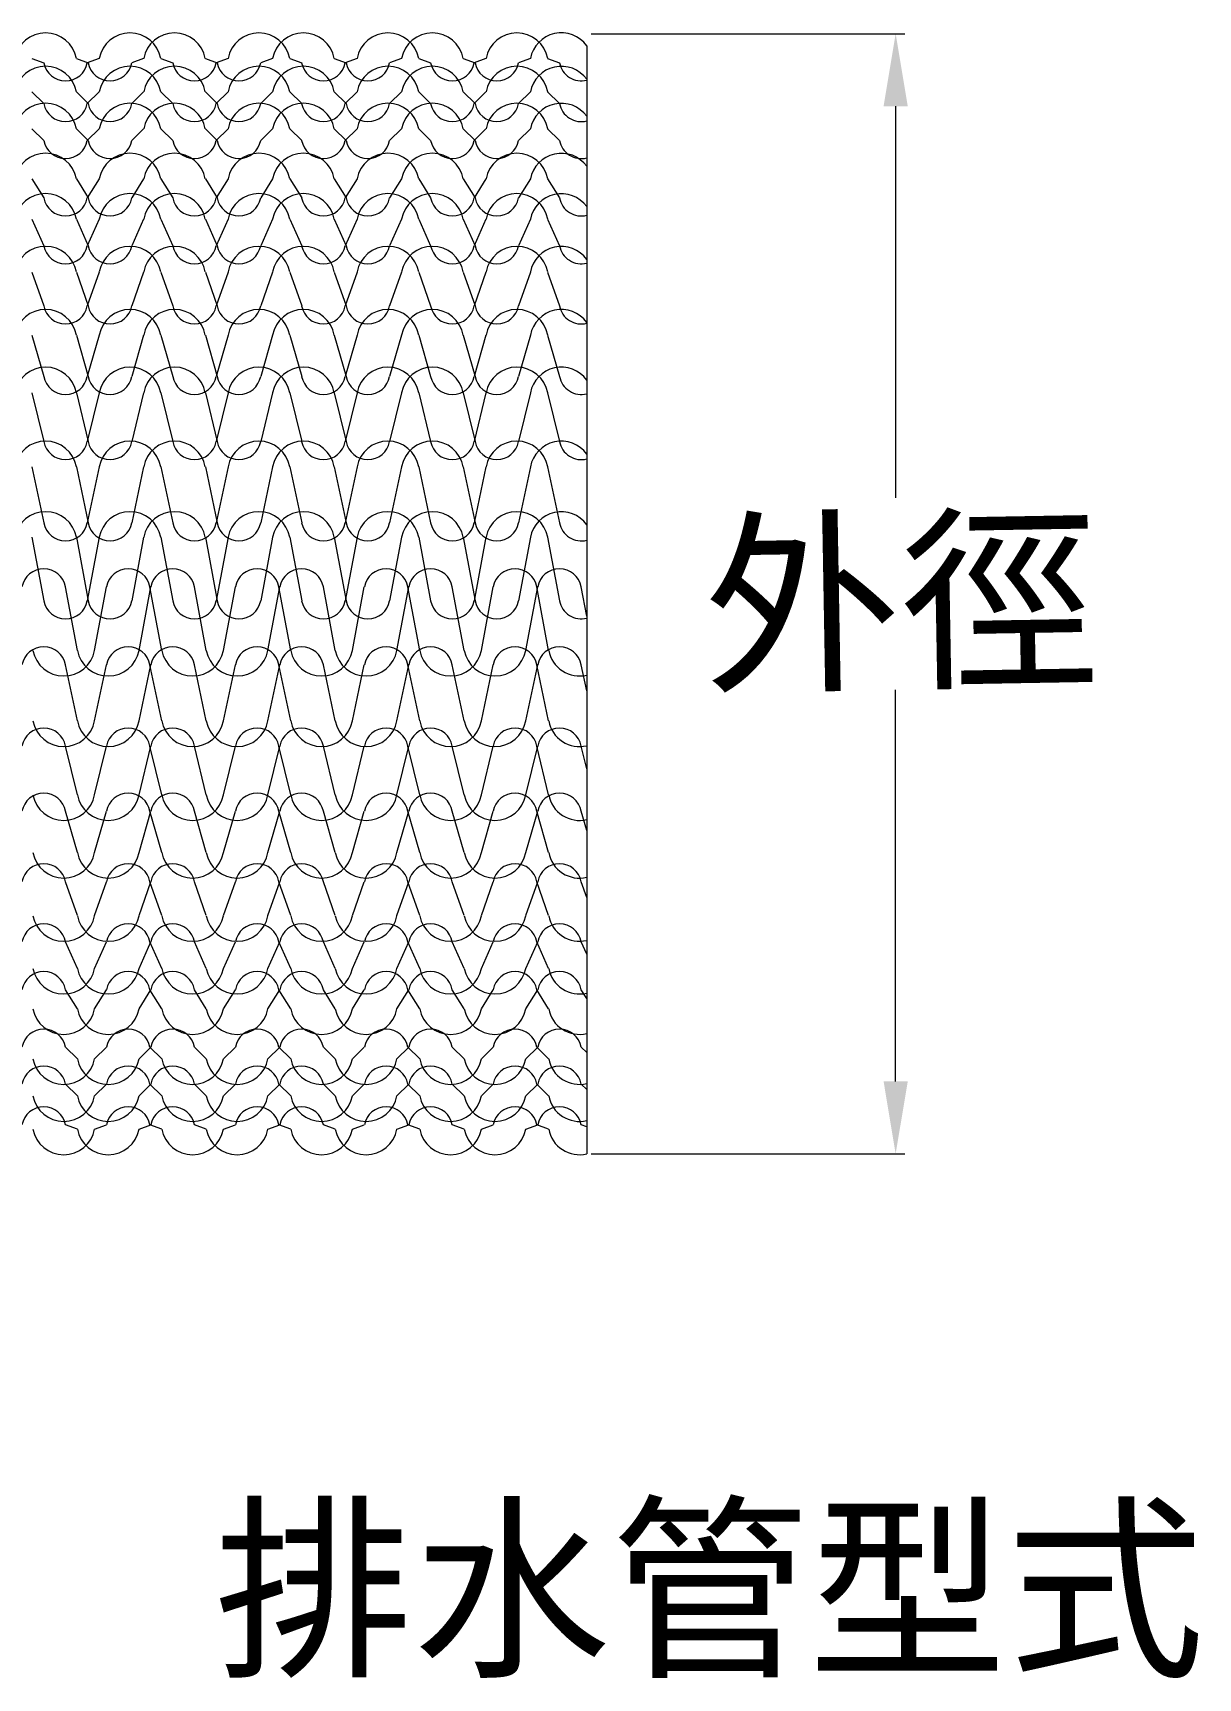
# Model space of a CAD drawing. Header units: millimetres. Extents: x 4267 to 8467, y 166 to 3136.
# Drawn here: x 7905.8 to 8066.3, y 918.7 to 1145.4 of the extents above; entities that cross this region are included whole.
import ezdxf

# ---------------------------------------------------------------- set-up
doc = ezdxf.new("R2010")
doc.units = ezdxf.units.MM
doc.styles.add('微軟正黑體-20', font='Microsoft JhengHei.ttf', dxfattribs={"height": 20})

msp = doc.modelspace()

# ---------------------------------------------------------------- linework, layer by layer
at = {"lineweight": 5}
for p, q in [((7982.68, 1145.25), (8025.86, 1145.25)), ((7982.06, 1143.56), (7982.06, 990.9)), ((7905.63, 1141.83), (7907.26, 1141.24)), ((7911.76, 1141.83), (7913.39, 1141.24)), ((7914.9, 1141.83), (7913.26, 1141.24)), ((7921.02, 1141.83), (7919.39, 1141.24)), ((7923.39, 1141.83), (7925.03, 1141.24)), ((7929.52, 1141.83), (7931.15, 1141.24)), ((7932.66, 1141.83), (7931.02, 1141.24)), ((7938.79, 1141.83), (7937.15, 1141.24)), ((7941.15, 1141.83), (7942.79, 1141.24)), ((7947.28, 1141.83), (7948.91, 1141.24)), ((7950.42, 1141.83), (7948.78, 1141.24)), ((7956.55, 1141.83), (7954.91, 1141.24)), ((7958.91, 1141.83), (7960.55, 1141.24)), ((7965.04, 1141.83), (7966.68, 1141.24)), ((7968.18, 1141.83), (7966.54, 1141.24)), ((7974.31, 1141.83), (7972.67, 1141.24)), ((7976.67, 1141.83), (7978.31, 1141.24)), ((7905.63, 1137.23), (7907.26, 1135.62)), ((7911.76, 1137.23), (7913.39, 1135.62)), ((7914.9, 1137.23), (7913.26, 1135.62)), ((7921.02, 1137.23), (7919.39, 1135.62)), ((7923.39, 1137.23), (7925.03, 1135.62)), ((7929.52, 1137.23), (7931.15, 1135.62)), ((7932.66, 1137.23), (7931.02, 1135.62)), ((7938.79, 1137.23), (7937.15, 1135.62)), ((7941.15, 1137.23), (7942.79, 1135.62)), ((7947.28, 1137.23), (7948.91, 1135.62)), ((7950.42, 1137.23), (7948.78, 1135.62)), ((7956.55, 1137.23), (7954.91, 1135.62)), ((7958.91, 1137.23), (7960.55, 1135.62)), ((7965.04, 1137.23), (7966.68, 1135.62)), ((7968.18, 1137.23), (7966.54, 1135.62)), ((7974.31, 1137.23), (7972.67, 1135.62)), ((7976.67, 1137.23), (7978.31, 1135.62)), ((8024.61, 1135.25), (8024.61, 1081.31)), ((7905.63, 1132.14), (7907.26, 1130.53)), ((7911.76, 1132.14), (7913.39, 1130.53)), ((7914.9, 1132.14), (7913.26, 1130.53)), ((7921.02, 1132.14), (7919.39, 1130.53)), ((7923.39, 1132.14), (7925.03, 1130.53)), ((7929.52, 1132.14), (7931.15, 1130.53)), ((7932.66, 1132.14), (7931.02, 1130.53)), ((7938.79, 1132.14), (7937.15, 1130.53)), ((7941.15, 1132.14), (7942.79, 1130.53)), ((7947.28, 1132.14), (7948.91, 1130.53)), ((7950.42, 1132.14), (7948.78, 1130.53)), ((7956.55, 1132.14), (7954.91, 1130.53)), ((7958.91, 1132.14), (7960.55, 1130.53)), ((7965.04, 1132.14), (7966.68, 1130.53)), ((7968.18, 1132.14), (7966.54, 1130.53)), ((7974.31, 1132.14), (7972.67, 1130.53)), ((7976.67, 1132.14), (7978.31, 1130.53)), ((7905.63, 1125.25), (7907.26, 1122.62)), ((7911.76, 1125.25), (7913.39, 1122.62)), ((7914.9, 1125.25), (7913.26, 1122.62)), ((7921.02, 1125.25), (7919.39, 1122.62)), ((7923.39, 1125.25), (7925.03, 1122.62)), ((7929.52, 1125.25), (7931.15, 1122.62)), ((7932.66, 1125.25), (7931.02, 1122.62)), ((7938.79, 1125.25), (7937.15, 1122.62)), ((7941.15, 1125.25), (7942.79, 1122.62)), ((7947.28, 1125.25), (7948.91, 1122.62)), ((7950.42, 1125.25), (7948.78, 1122.62)), ((7956.55, 1125.25), (7954.91, 1122.62)), ((7958.91, 1125.25), (7960.55, 1122.62)), ((7965.04, 1125.25), (7966.68, 1122.62)), ((7968.18, 1125.25), (7966.54, 1122.62)), ((7974.31, 1125.25), (7972.67, 1122.62)), ((7976.67, 1125.25), (7978.31, 1122.62)), ((7905.63, 1119.68), (7907.26, 1116.03)), ((7911.76, 1119.68), (7913.39, 1116.03)), ((7914.9, 1119.68), (7913.26, 1116.03)), ((7921.02, 1119.68), (7919.39, 1116.03)), ((7923.39, 1119.68), (7925.03, 1116.03)), ((7929.52, 1119.68), (7931.15, 1116.03)), ((7932.66, 1119.68), (7931.02, 1116.03)), ((7938.79, 1119.68), (7937.15, 1116.03)), ((7941.15, 1119.68), (7942.79, 1116.03)), ((7947.28, 1119.68), (7948.91, 1116.03)), ((7950.42, 1119.68), (7948.78, 1116.03)), ((7956.55, 1119.68), (7954.91, 1116.03)), ((7958.91, 1119.68), (7960.55, 1116.03)), ((7965.04, 1119.68), (7966.68, 1116.03)), ((7968.18, 1119.68), (7966.54, 1116.03)), ((7974.31, 1119.68), (7972.67, 1116.03)), ((7976.67, 1119.68), (7978.31, 1116.03)), ((7905.63, 1112.41), (7907.26, 1107.74)), ((7911.76, 1112.41), (7913.39, 1107.74)), ((7914.9, 1112.41), (7913.26, 1107.74)), ((7921.02, 1112.41), (7919.39, 1107.74)), ((7923.39, 1112.41), (7925.03, 1107.74)), ((7929.52, 1112.41), (7931.15, 1107.74)), ((7932.66, 1112.41), (7931.02, 1107.74)), ((7938.79, 1112.41), (7937.15, 1107.74)), ((7941.15, 1112.41), (7942.79, 1107.74)), ((7947.28, 1112.41), (7948.91, 1107.74)), ((7950.42, 1112.41), (7948.78, 1107.74)), ((7956.55, 1112.41), (7954.91, 1107.74)), ((7958.91, 1112.41), (7960.55, 1107.74)), ((7965.04, 1112.41), (7966.68, 1107.74)), ((7968.18, 1112.41), (7966.54, 1107.74)), ((7974.31, 1112.41), (7972.67, 1107.74)), ((7976.67, 1112.41), (7978.31, 1107.74)), ((7905.63, 1103.72), (7907.26, 1098.03)), ((7911.76, 1103.72), (7913.39, 1098.03)), ((7914.9, 1103.72), (7913.26, 1098.03)), ((7921.02, 1103.72), (7919.39, 1098.03)), ((7923.39, 1103.72), (7925.03, 1098.03)), ((7929.52, 1103.72), (7931.15, 1098.03)), ((7932.66, 1103.72), (7931.02, 1098.03)), ((7938.79, 1103.72), (7937.15, 1098.03)), ((7941.15, 1103.72), (7942.79, 1098.03)), ((7947.28, 1103.72), (7948.91, 1098.03)), ((7950.42, 1103.72), (7948.78, 1098.03)), ((7956.55, 1103.72), (7954.91, 1098.03)), ((7958.91, 1103.72), (7960.55, 1098.03)), ((7965.04, 1103.72), (7966.68, 1098.03)), ((7968.18, 1103.72), (7966.54, 1098.03)), ((7974.31, 1103.72), (7972.67, 1098.03)), ((7976.67, 1103.72), (7978.31, 1098.03)), ((7905.63, 1095.77), (7907.26, 1089.05)), ((7911.76, 1095.77), (7913.39, 1089.05)), ((7914.9, 1095.77), (7913.26, 1089.05)), ((7921.02, 1095.77), (7919.39, 1089.05)), ((7923.39, 1095.77), (7925.03, 1089.05)), ((7929.52, 1095.77), (7931.15, 1089.05)), ((7932.66, 1095.77), (7931.02, 1089.05)), ((7938.79, 1095.77), (7937.15, 1089.05)), ((7941.15, 1095.77), (7942.79, 1089.05)), ((7947.28, 1095.77), (7948.91, 1089.05)), ((7950.42, 1095.77), (7948.78, 1089.05)), ((7956.55, 1095.77), (7954.91, 1089.05)), ((7958.91, 1095.77), (7960.55, 1089.05)), ((7965.04, 1095.77), (7966.68, 1089.05)), ((7968.18, 1095.77), (7966.54, 1089.05)), ((7974.31, 1095.77), (7972.67, 1089.05)), ((7976.67, 1095.77), (7978.31, 1089.05)), ((7905.63, 1085.59), (7907.26, 1077.85)), ((7911.76, 1085.59), (7913.39, 1077.85)), ((7914.9, 1085.59), (7913.26, 1077.85)), ((7921.02, 1085.59), (7919.39, 1077.85)), ((7923.39, 1085.59), (7925.03, 1077.85)), ((7929.52, 1085.59), (7931.15, 1077.85)), ((7932.66, 1085.59), (7931.02, 1077.85)), ((7938.79, 1085.59), (7937.15, 1077.85)), ((7941.15, 1085.59), (7942.79, 1077.85)), ((7947.28, 1085.59), (7948.91, 1077.85)), ((7950.42, 1085.59), (7948.78, 1077.85)), ((7956.55, 1085.59), (7954.91, 1077.85)), ((7958.91, 1085.59), (7960.55, 1077.85)), ((7965.04, 1085.59), (7966.68, 1077.85)), ((7968.18, 1085.59), (7966.54, 1077.85)), ((7974.31, 1085.59), (7972.67, 1077.85)), ((7976.67, 1085.59), (7978.31, 1077.85)), ((7905.63, 1075.86), (7907.26, 1067.11)), ((7911.76, 1075.86), (7913.39, 1067.11)), ((7914.9, 1075.86), (7913.26, 1067.11)), ((7921.02, 1075.86), (7919.39, 1067.11)), ((7923.39, 1075.86), (7925.03, 1067.11)), ((7929.52, 1075.86), (7931.15, 1067.11)), ((7932.66, 1075.86), (7931.02, 1067.11)), ((7938.79, 1075.86), (7937.15, 1067.11)), ((7941.15, 1075.86), (7942.79, 1067.11)), ((7947.28, 1075.86), (7948.91, 1067.11)), ((7950.42, 1075.86), (7948.78, 1067.11)), ((7956.55, 1075.86), (7954.91, 1067.11)), ((7958.91, 1075.86), (7960.55, 1067.11)), ((7965.04, 1075.86), (7966.68, 1067.11)), ((7968.18, 1075.86), (7966.54, 1067.11)), ((7974.31, 1075.86), (7972.67, 1067.11)), ((7976.67, 1075.86), (7978.31, 1067.11)), ((7911.89, 1060.28), (7910.26, 1069.03)), ((7914.26, 1060.28), (7915.9, 1069.03)), ((7920.39, 1060.28), (7922.02, 1069.03)), ((7923.53, 1060.28), (7921.89, 1069.03)), ((7929.65, 1060.28), (7928.02, 1069.03)), ((7932.02, 1060.28), (7933.66, 1069.03)), ((7938.15, 1060.28), (7939.78, 1069.03)), ((7941.29, 1060.28), (7939.65, 1069.03)), ((7947.42, 1060.28), (7945.78, 1069.03)), ((7949.78, 1060.28), (7951.42, 1069.03)), ((7955.91, 1060.28), (7957.55, 1069.03)), ((7959.05, 1060.28), (7957.41, 1069.03)), ((7965.18, 1060.28), (7963.54, 1069.03)), ((7967.54, 1060.28), (7969.18, 1069.03)), ((7973.67, 1060.28), (7975.31, 1069.03)), ((7976.81, 1060.28), (7975.17, 1069.03)), ((7982.06, 1064.99), (7981.3, 1069.03)), ((7911.89, 1050.55), (7910.26, 1058.29)), ((7914.26, 1050.55), (7915.9, 1058.29)), ((7920.39, 1050.55), (7922.02, 1058.29)), ((7923.53, 1050.55), (7921.89, 1058.29)), ((7929.65, 1050.55), (7928.02, 1058.29)), ((7932.02, 1050.55), (7933.66, 1058.29)), ((7938.15, 1050.55), (7939.78, 1058.29)), ((7941.29, 1050.55), (7939.65, 1058.29)), ((7947.42, 1050.55), (7945.78, 1058.29)), ((7949.78, 1050.55), (7951.42, 1058.29)), ((7955.91, 1050.55), (7957.55, 1058.29)), ((7959.05, 1050.55), (7957.41, 1058.29)), ((7965.18, 1050.55), (7963.54, 1058.29)), ((7967.54, 1050.55), (7969.18, 1058.29)), ((7973.67, 1050.55), (7975.31, 1058.29)), ((7976.81, 1050.55), (7975.17, 1058.29)), ((7982.06, 1054.71), (7981.3, 1058.29)), ((8024.61, 1000.9), (8024.61, 1054.84)), ((7911.89, 1040.37), (7910.26, 1047.09)), ((7914.26, 1040.37), (7915.9, 1047.09)), ((7920.39, 1040.37), (7922.02, 1047.09)), ((7923.53, 1040.37), (7921.89, 1047.09)), ((7929.65, 1040.37), (7928.02, 1047.09)), ((7932.02, 1040.37), (7933.66, 1047.09)), ((7938.15, 1040.37), (7939.78, 1047.09)), ((7941.29, 1040.37), (7939.65, 1047.09)), ((7947.42, 1040.37), (7945.78, 1047.09)), ((7949.78, 1040.37), (7951.42, 1047.09)), ((7955.91, 1040.37), (7957.55, 1047.09)), ((7959.05, 1040.37), (7957.41, 1047.09)), ((7965.18, 1040.37), (7963.54, 1047.09)), ((7967.54, 1040.37), (7969.18, 1047.09)), ((7973.67, 1040.37), (7975.31, 1047.09)), ((7976.81, 1040.37), (7975.17, 1047.09)), ((7982.06, 1043.98), (7981.3, 1047.09)), ((7911.89, 1032.42), (7910.26, 1038.11)), ((7914.26, 1032.42), (7915.9, 1038.11)), ((7920.39, 1032.42), (7922.02, 1038.11)), ((7923.53, 1032.42), (7921.89, 1038.11)), ((7929.65, 1032.42), (7928.02, 1038.11)), ((7932.02, 1032.42), (7933.66, 1038.11)), ((7938.15, 1032.42), (7939.78, 1038.11)), ((7941.29, 1032.42), (7939.65, 1038.11)), ((7947.42, 1032.42), (7945.78, 1038.11)), ((7949.78, 1032.42), (7951.42, 1038.11)), ((7955.91, 1032.42), (7957.55, 1038.11)), ((7959.05, 1032.42), (7957.41, 1038.11)), ((7965.18, 1032.42), (7963.54, 1038.11)), ((7967.54, 1032.42), (7969.18, 1038.11)), ((7973.67, 1032.42), (7975.31, 1038.11)), ((7976.81, 1032.42), (7975.17, 1038.11)), ((7982.06, 1035.48), (7981.3, 1038.11)), ((7911.89, 1023.73), (7910.26, 1028.4)), ((7914.26, 1023.73), (7915.9, 1028.4)), ((7920.39, 1023.73), (7922.02, 1028.4)), ((7923.53, 1023.73), (7921.89, 1028.4)), ((7929.65, 1023.73), (7928.02, 1028.4)), ((7932.02, 1023.73), (7933.66, 1028.4)), ((7938.15, 1023.73), (7939.78, 1028.4)), ((7941.29, 1023.73), (7939.65, 1028.4)), ((7947.42, 1023.73), (7945.78, 1028.4)), ((7949.78, 1023.73), (7951.42, 1028.4)), ((7955.91, 1023.73), (7957.55, 1028.4)), ((7959.05, 1023.73), (7957.41, 1028.4)), ((7965.18, 1023.73), (7963.54, 1028.4)), ((7967.54, 1023.73), (7969.18, 1028.4)), ((7973.67, 1023.73), (7975.31, 1028.4)), ((7976.81, 1023.73), (7975.17, 1028.4)), ((7982.06, 1026.24), (7981.3, 1028.4)), ((7911.89, 1016.46), (7910.26, 1020.11)), ((7914.26, 1016.46), (7915.9, 1020.11)), ((7920.39, 1016.46), (7922.02, 1020.11)), ((7923.53, 1016.46), (7921.89, 1020.11)), ((7929.65, 1016.46), (7928.02, 1020.11)), ((7932.02, 1016.46), (7933.66, 1020.11)), ((7938.15, 1016.46), (7939.78, 1020.11)), ((7941.29, 1016.46), (7939.65, 1020.11)), ((7947.42, 1016.46), (7945.78, 1020.11)), ((7949.78, 1016.46), (7951.42, 1020.11)), ((7955.91, 1016.46), (7957.55, 1020.11)), ((7959.05, 1016.46), (7957.41, 1020.11)), ((7965.18, 1016.46), (7963.54, 1020.11)), ((7967.54, 1016.46), (7969.18, 1020.11)), ((7973.67, 1016.46), (7975.31, 1020.11)), ((7976.81, 1016.46), (7975.17, 1020.11)), ((7982.06, 1018.43), (7981.3, 1020.11)), ((7911.89, 1010.9), (7910.26, 1013.53)), ((7914.26, 1010.9), (7915.9, 1013.53)), ((7920.39, 1010.9), (7922.02, 1013.53)), ((7923.53, 1010.9), (7921.89, 1013.53)), ((7929.65, 1010.9), (7928.02, 1013.53)), ((7932.02, 1010.9), (7933.66, 1013.53)), ((7938.15, 1010.9), (7939.78, 1013.53)), ((7941.29, 1010.9), (7939.65, 1013.53)), ((7947.42, 1010.9), (7945.78, 1013.53)), ((7949.78, 1010.9), (7951.42, 1013.53)), ((7955.91, 1010.9), (7957.55, 1013.53)), ((7959.05, 1010.9), (7957.41, 1013.53)), ((7965.18, 1010.9), (7963.54, 1013.53)), ((7967.54, 1010.9), (7969.18, 1013.53)), ((7973.67, 1010.9), (7975.31, 1013.53)), ((7976.81, 1010.9), (7975.17, 1013.53)), ((7982.06, 1012.31), (7981.3, 1013.53)), ((7911.89, 1004.01), (7910.26, 1005.61)), ((7914.26, 1004.01), (7915.9, 1005.61)), ((7920.39, 1004.01), (7922.02, 1005.61)), ((7923.53, 1004.01), (7921.89, 1005.61)), ((7929.65, 1004.01), (7928.02, 1005.61)), ((7932.02, 1004.01), (7933.66, 1005.61)), ((7938.15, 1004.01), (7939.78, 1005.61)), ((7941.29, 1004.01), (7939.65, 1005.61)), ((7947.42, 1004.01), (7945.78, 1005.61)), ((7949.78, 1004.01), (7951.42, 1005.61)), ((7955.91, 1004.01), (7957.55, 1005.61)), ((7959.05, 1004.01), (7957.41, 1005.61)), ((7965.18, 1004.01), (7963.54, 1005.61)), ((7967.54, 1004.01), (7969.18, 1005.61)), ((7973.67, 1004.01), (7975.31, 1005.61)), ((7976.81, 1004.01), (7975.17, 1005.61)), ((7982.06, 1004.87), (7981.3, 1005.61)), ((7911.89, 998.91), (7910.26, 1000.52)), ((7914.26, 998.91), (7915.9, 1000.52)), ((7920.39, 998.91), (7922.02, 1000.52)), ((7923.53, 998.91), (7921.89, 1000.52)), ((7929.65, 998.91), (7928.02, 1000.52)), ((7932.02, 998.91), (7933.66, 1000.52)), ((7938.15, 998.91), (7939.78, 1000.52)), ((7941.29, 998.91), (7939.65, 1000.52)), ((7947.42, 998.91), (7945.78, 1000.52)), ((7949.78, 998.91), (7951.42, 1000.52)), ((7955.91, 998.91), (7957.55, 1000.52)), ((7959.05, 998.91), (7957.41, 1000.52)), ((7965.18, 998.91), (7963.54, 1000.52)), ((7967.54, 998.91), (7969.18, 1000.52)), ((7973.67, 998.91), (7975.31, 1000.52)), ((7976.81, 998.91), (7975.17, 1000.52)), ((7982.06, 999.77), (7981.3, 1000.52)), ((7911.89, 994.31), (7910.26, 994.9)), ((7914.26, 994.31), (7915.9, 994.9)), ((7920.39, 994.31), (7922.02, 994.9)), ((7923.53, 994.31), (7921.89, 994.9)), ((7929.65, 994.31), (7928.02, 994.9)), ((7932.02, 994.31), (7933.66, 994.9)), ((7938.15, 994.31), (7939.78, 994.9)), ((7941.29, 994.31), (7939.65, 994.9)), ((7947.42, 994.31), (7945.78, 994.9)), ((7949.78, 994.31), (7951.42, 994.9)), ((7955.91, 994.31), (7957.55, 994.9)), ((7959.05, 994.31), (7957.41, 994.9)), ((7965.18, 994.31), (7963.54, 994.9)), ((7967.54, 994.31), (7969.18, 994.9)), ((7973.67, 994.31), (7975.31, 994.9)), ((7976.81, 994.31), (7975.17, 994.9)), ((7982.06, 994.63), (7981.3, 994.9)), ((7982.68, 990.9), (8025.86, 990.9))]:
    msp.add_line(p, q, dxfattribs=at)
for centre, radius, start, end in [((7907.51, 1141.04), 4.32, 10.5854, 169.4146), ((7919.14, 1141.04), 4.32, 10.5854, 169.4146), ((7925.27, 1141.04), 4.32, 10.5854, 169.4146), ((7936.9, 1141.04), 4.32, 10.5854, 169.4146), ((7943.03, 1141.04), 4.32, 10.5854, 169.4146), ((7954.67, 1141.04), 4.32, 10.5854, 169.4146), ((7960.79, 1141.04), 4.32, 10.5854, 169.4146), ((7972.43, 1141.04), 4.32, 10.5854, 169.4146), ((7978.55, 1141.04), 4.32, 35.8093, 169.4146), ((7907.51, 1136.44), 4.32, 10.5854, 169.4146), ((7910.26, 1141.8), 3.05, 190.5854, 349.4146), ((7916.39, 1141.8), 3.05, 190.5854, 349.4146), ((7919.14, 1136.44), 4.32, 10.5854, 169.4146), ((7925.27, 1136.44), 4.32, 10.5854, 169.4146), ((7928.02, 1141.8), 3.05, 190.5854, 349.4146), ((7934.15, 1141.8), 3.05, 190.5854, 349.4146), ((7936.9, 1136.44), 4.32, 10.5854, 169.4146), ((7943.03, 1136.44), 4.32, 10.5854, 169.4146), ((7945.78, 1141.8), 3.05, 190.5854, 349.4146), ((7951.91, 1141.8), 3.05, 190.5854, 349.4146), ((7954.67, 1136.44), 4.32, 10.5854, 169.4146), ((7960.79, 1136.44), 4.32, 10.5854, 169.4146), ((7963.55, 1141.8), 3.05, 190.5854, 349.4146), ((7969.67, 1141.8), 3.05, 190.5854, 349.4146), ((7972.43, 1136.44), 4.32, 10.5854, 169.4146), ((7978.55, 1136.44), 4.32, 35.8093, 169.4146), ((7981.31, 1141.8), 3.05, 190.5854, 284.2472), ((7907.51, 1131.34), 4.32, 10.5854, 169.4146), ((7919.14, 1131.34), 4.32, 10.5854, 169.4146), ((7925.27, 1131.34), 4.32, 10.5854, 169.4146), ((7936.9, 1131.34), 4.32, 10.5854, 169.4146), ((7943.03, 1131.34), 4.32, 10.5854, 169.4146), ((7954.67, 1131.34), 4.32, 10.5854, 169.4146), ((7960.79, 1131.34), 4.32, 10.5854, 169.4146), ((7972.43, 1131.34), 4.32, 10.5854, 169.4146), ((7978.55, 1131.34), 4.32, 35.8093, 169.4146), ((7910.26, 1136.18), 3.05, 190.5854, 349.4146), ((7916.39, 1136.18), 3.05, 190.5854, 349.4146), ((7928.02, 1136.18), 3.05, 190.5854, 349.4146), ((7934.15, 1136.18), 3.05, 190.5854, 349.4146), ((7945.78, 1136.18), 3.05, 190.5854, 349.4146), ((7951.91, 1136.18), 3.05, 190.5854, 349.4146), ((7963.55, 1136.18), 3.05, 190.5854, 349.4146), ((7969.67, 1136.18), 3.05, 190.5854, 349.4146), ((7981.31, 1136.18), 3.05, 190.5854, 284.2472), ((7910.26, 1131.09), 3.05, 190.5854, 349.4146), ((7916.39, 1131.09), 3.05, 190.5854, 349.4146), ((7928.02, 1131.09), 3.05, 190.5854, 349.4146), ((7934.15, 1131.09), 3.05, 190.5854, 349.4146), ((7945.78, 1131.09), 3.05, 190.5854, 349.4146), ((7951.91, 1131.09), 3.05, 190.5854, 349.4146), ((7963.55, 1131.09), 3.05, 190.5854, 349.4146), ((7969.67, 1131.09), 3.05, 190.5854, 349.4146), ((7981.31, 1131.09), 3.05, 190.5854, 284.2472), ((7907.51, 1124.45), 4.32, 10.5854, 169.4146), ((7919.14, 1124.45), 4.32, 10.5854, 169.4146), ((7925.27, 1124.45), 4.32, 10.5854, 169.4146), ((7936.9, 1124.45), 4.32, 10.5854, 169.4146), ((7943.03, 1124.45), 4.32, 10.5854, 169.4146), ((7954.67, 1124.45), 4.32, 10.5854, 169.4146), ((7960.79, 1124.45), 4.32, 10.5854, 169.4146), ((7972.43, 1124.45), 4.32, 10.5854, 169.4146), ((7978.55, 1124.45), 4.32, 35.8093, 169.4146), ((7907.51, 1118.89), 4.32, 10.5854, 169.4146), ((7910.26, 1123.18), 3.05, 190.5854, 349.4146), ((7916.39, 1123.18), 3.05, 190.5854, 349.4146), ((7919.14, 1118.89), 4.32, 10.5854, 169.4146), ((7925.27, 1118.89), 4.32, 10.5854, 169.4146), ((7928.02, 1123.18), 3.05, 190.5854, 349.4146), ((7934.15, 1123.18), 3.05, 190.5854, 349.4146), ((7936.9, 1118.89), 4.32, 10.5854, 169.4146), ((7943.03, 1118.89), 4.32, 10.5854, 169.4146), ((7945.78, 1123.18), 3.05, 190.5854, 349.4146), ((7951.91, 1123.18), 3.05, 190.5854, 349.4146), ((7954.67, 1118.89), 4.32, 10.5854, 169.4146), ((7960.79, 1118.89), 4.32, 10.5854, 169.4146), ((7963.55, 1123.18), 3.05, 190.5854, 349.4146), ((7969.67, 1123.18), 3.05, 190.5854, 349.4146), ((7972.43, 1118.89), 4.32, 10.5854, 169.4146), ((7978.55, 1118.89), 4.32, 35.8093, 169.4146), ((7981.31, 1123.18), 3.05, 190.5854, 284.2472), ((7907.51, 1111.62), 4.32, 10.5854, 169.4146), ((7910.26, 1116.59), 3.05, 190.5854, 349.4146), ((7916.39, 1116.59), 3.05, 190.5854, 349.4146), ((7919.14, 1111.62), 4.32, 10.5854, 169.4146), ((7925.27, 1111.62), 4.32, 10.5854, 169.4146), ((7928.02, 1116.59), 3.05, 190.5854, 349.4146), ((7934.15, 1116.59), 3.05, 190.5854, 349.4146), ((7936.9, 1111.62), 4.32, 10.5854, 169.4146), ((7943.03, 1111.62), 4.32, 10.5854, 169.4146), ((7945.78, 1116.59), 3.05, 190.5854, 349.4146), ((7951.91, 1116.59), 3.05, 190.5854, 349.4146), ((7954.67, 1111.62), 4.32, 10.5854, 169.4146), ((7960.79, 1111.62), 4.32, 10.5854, 169.4146), ((7963.55, 1116.59), 3.05, 190.5854, 349.4146), ((7969.67, 1116.59), 3.05, 190.5854, 349.4146), ((7972.43, 1111.62), 4.32, 10.5854, 169.4146), ((7978.55, 1111.62), 4.32, 35.8093, 169.4146), ((7981.31, 1116.59), 3.05, 190.5854, 284.2472), ((7907.51, 1102.93), 4.32, 10.5854, 169.4146), ((7910.26, 1108.3), 3.05, 190.5854, 349.4146), ((7916.39, 1108.3), 3.05, 190.5854, 349.4146), ((7919.14, 1102.93), 4.32, 10.5854, 169.4146), ((7925.27, 1102.93), 4.32, 10.5854, 169.4146), ((7928.02, 1108.3), 3.05, 190.5854, 349.4146), ((7934.15, 1108.3), 3.05, 190.5854, 349.4146), ((7936.9, 1102.93), 4.32, 10.5854, 169.4146), ((7943.03, 1102.93), 4.32, 10.5854, 169.4146), ((7945.78, 1108.3), 3.05, 190.5854, 349.4146), ((7951.91, 1108.3), 3.05, 190.5854, 349.4146), ((7954.67, 1102.93), 4.32, 10.5854, 169.4146), ((7960.79, 1102.93), 4.32, 10.5854, 169.4146), ((7963.55, 1108.3), 3.05, 190.5854, 349.4146), ((7969.67, 1108.3), 3.05, 190.5854, 349.4146), ((7972.43, 1102.93), 4.32, 10.5854, 169.4146), ((7978.55, 1102.93), 4.32, 35.8093, 169.4146), ((7981.31, 1108.3), 3.05, 190.5854, 284.2472), ((7907.51, 1094.98), 4.32, 10.5854, 169.4146), ((7910.26, 1098.59), 3.05, 190.5854, 349.4146), ((7916.39, 1098.59), 3.05, 190.5854, 349.4146), ((7919.14, 1094.98), 4.32, 10.5854, 169.4146), ((7925.27, 1094.98), 4.32, 10.5854, 169.4146), ((7928.02, 1098.59), 3.05, 190.5854, 349.4146), ((7934.15, 1098.59), 3.05, 190.5854, 349.4146), ((7936.9, 1094.98), 4.32, 10.5854, 169.4146), ((7943.03, 1094.98), 4.32, 10.5854, 169.4146), ((7945.78, 1098.59), 3.05, 190.5854, 349.4146), ((7951.91, 1098.59), 3.05, 190.5854, 349.4146), ((7954.67, 1094.98), 4.32, 10.5854, 169.4146), ((7960.79, 1094.98), 4.32, 10.5854, 169.4146), ((7963.55, 1098.59), 3.05, 190.5854, 349.4146), ((7969.67, 1098.59), 3.05, 190.5854, 349.4146), ((7972.43, 1094.98), 4.32, 10.5854, 169.4146), ((7978.55, 1094.98), 4.32, 35.8093, 169.4146), ((7981.31, 1098.59), 3.05, 190.5854, 284.2472), ((7907.51, 1084.79), 4.32, 10.5854, 169.4146), ((7910.26, 1089.61), 3.05, 190.5854, 349.4146), ((7916.39, 1089.61), 3.05, 190.5854, 349.4146), ((7919.14, 1084.79), 4.32, 10.5854, 169.4146), ((7925.27, 1084.79), 4.32, 10.5854, 169.4146), ((7928.02, 1089.61), 3.05, 190.5854, 349.4146), ((7934.15, 1089.61), 3.05, 190.5854, 349.4146), ((7936.9, 1084.79), 4.32, 10.5854, 169.4146), ((7943.03, 1084.79), 4.32, 10.5854, 169.4146), ((7945.78, 1089.61), 3.05, 190.5854, 349.4146), ((7951.91, 1089.61), 3.05, 190.5854, 349.4146), ((7954.67, 1084.79), 4.32, 10.5854, 169.4146), ((7960.79, 1084.79), 4.32, 10.5854, 169.4146), ((7963.55, 1089.61), 3.05, 190.5854, 349.4146), ((7969.67, 1089.61), 3.05, 190.5854, 349.4146), ((7972.43, 1084.79), 4.32, 10.5854, 169.4146), ((7978.55, 1084.79), 4.32, 35.8093, 169.4146), ((7981.31, 1089.61), 3.05, 190.5854, 284.2472), ((7907.51, 1075.07), 4.32, 10.5854, 169.4146), ((7919.14, 1075.07), 4.32, 10.5854, 169.4146), ((7925.27, 1075.07), 4.32, 10.5854, 169.4146), ((7936.9, 1075.07), 4.32, 10.5854, 169.4146), ((7943.03, 1075.07), 4.32, 10.5854, 169.4146), ((7954.67, 1075.07), 4.32, 10.5854, 169.4146), ((7960.79, 1075.07), 4.32, 10.5854, 169.4146), ((7972.43, 1075.07), 4.32, 10.5854, 169.4146), ((7978.55, 1075.07), 4.32, 35.8093, 169.4146), ((7910.26, 1078.41), 3.05, 190.5854, 349.4146), ((7916.39, 1078.41), 3.05, 190.5854, 349.4146), ((7928.02, 1078.41), 3.05, 190.5854, 349.4146), ((7934.15, 1078.41), 3.05, 190.5854, 349.4146), ((7945.78, 1078.41), 3.05, 190.5854, 349.4146), ((7951.91, 1078.41), 3.05, 190.5854, 349.4146), ((7963.55, 1078.41), 3.05, 190.5854, 349.4146), ((7969.67, 1078.41), 3.05, 190.5854, 349.4146), ((7981.31, 1078.41), 3.05, 190.5854, 284.2472), ((7907.26, 1068.47), 3.05, 10.5854, 169.4146), ((7918.89, 1068.47), 3.05, 10.5854, 169.4146), ((7925.02, 1068.47), 3.05, 10.5854, 169.4146), ((7936.65, 1068.47), 3.05, 10.5854, 169.4146), ((7942.78, 1068.47), 3.05, 10.5854, 169.4146), ((7954.42, 1068.47), 3.05, 10.5854, 169.4146), ((7960.54, 1068.47), 3.05, 10.5854, 169.4146), ((7972.18, 1068.47), 3.05, 10.5854, 169.4146), ((7978.3, 1068.47), 3.05, 10.5854, 169.4146), ((7910.26, 1067.67), 3.05, 190.5854, 349.4146), ((7916.39, 1067.67), 3.05, 190.5854, 349.4146), ((7928.02, 1067.67), 3.05, 190.5854, 349.4146), ((7934.15, 1067.67), 3.05, 190.5854, 349.4146), ((7945.78, 1067.67), 3.05, 190.5854, 349.4146), ((7951.91, 1067.67), 3.05, 190.5854, 349.4146), ((7963.55, 1067.67), 3.05, 190.5854, 349.4146), ((7969.67, 1067.67), 3.05, 190.5854, 349.4146), ((7981.31, 1067.67), 3.05, 190.5854, 284.2472), ((7907.26, 1057.73), 3.05, 10.5854, 169.4146), ((7910.01, 1061.07), 4.32, 190.5854, 349.4146), ((7916.14, 1061.07), 4.32, 190.5854, 349.4146), ((7918.89, 1057.73), 3.05, 10.5854, 169.4146), ((7925.02, 1057.73), 3.05, 10.5854, 169.4146), ((7927.77, 1061.07), 4.32, 190.5854, 349.4146), ((7933.9, 1061.07), 4.32, 190.5854, 349.4146), ((7936.65, 1057.73), 3.05, 10.5854, 169.4146), ((7942.78, 1057.73), 3.05, 10.5854, 169.4146), ((7945.53, 1061.07), 4.32, 190.5854, 349.4146), ((7951.66, 1061.07), 4.32, 190.5854, 349.4146), ((7954.42, 1057.73), 3.05, 10.5854, 169.4146), ((7960.54, 1057.73), 3.05, 10.5854, 169.4146), ((7963.3, 1061.07), 4.32, 190.5854, 349.4146), ((7969.42, 1061.07), 4.32, 190.5854, 349.4146), ((7972.18, 1057.73), 3.05, 10.5854, 169.4146), ((7978.3, 1057.73), 3.05, 10.5854, 169.4146), ((7981.06, 1061.07), 4.32, 190.5854, 283.391), ((7907.26, 1046.53), 3.05, 10.5854, 169.4146), ((7910.01, 1051.35), 4.32, 190.5854, 349.4146), ((7916.14, 1051.35), 4.32, 190.5854, 349.4146), ((7918.89, 1046.53), 3.05, 10.5854, 169.4146), ((7925.02, 1046.53), 3.05, 10.5854, 169.4146), ((7927.77, 1051.35), 4.32, 190.5854, 349.4146), ((7933.9, 1051.35), 4.32, 190.5854, 349.4146), ((7936.65, 1046.53), 3.05, 10.5854, 169.4146), ((7942.78, 1046.53), 3.05, 10.5854, 169.4146), ((7945.53, 1051.35), 4.32, 190.5854, 349.4146), ((7951.66, 1051.35), 4.32, 190.5854, 349.4146), ((7954.42, 1046.53), 3.05, 10.5854, 169.4146), ((7960.54, 1046.53), 3.05, 10.5854, 169.4146), ((7963.3, 1051.35), 4.32, 190.5854, 349.4146), ((7969.42, 1051.35), 4.32, 190.5854, 349.4146), ((7972.18, 1046.53), 3.05, 10.5854, 169.4146), ((7978.3, 1046.53), 3.05, 10.5854, 169.4146), ((7981.06, 1051.35), 4.32, 190.5854, 283.391), ((7907.26, 1037.55), 3.05, 10.5854, 169.4146), ((7918.89, 1037.55), 3.05, 10.5854, 169.4146), ((7925.02, 1037.55), 3.05, 10.5854, 169.4146), ((7936.65, 1037.55), 3.05, 10.5854, 169.4146), ((7942.78, 1037.55), 3.05, 10.5854, 169.4146), ((7954.42, 1037.55), 3.05, 10.5854, 169.4146), ((7960.54, 1037.55), 3.05, 10.5854, 169.4146), ((7972.18, 1037.55), 3.05, 10.5854, 169.4146), ((7978.3, 1037.55), 3.05, 10.5854, 169.4146), ((7910.01, 1041.17), 4.32, 190.5854, 349.4146), ((7916.14, 1041.17), 4.32, 190.5854, 349.4146), ((7927.77, 1041.17), 4.32, 190.5854, 349.4146), ((7933.9, 1041.17), 4.32, 190.5854, 349.4146), ((7945.53, 1041.17), 4.32, 190.5854, 349.4146), ((7951.66, 1041.17), 4.32, 190.5854, 349.4146), ((7963.3, 1041.17), 4.32, 190.5854, 349.4146), ((7969.42, 1041.17), 4.32, 190.5854, 349.4146), ((7981.06, 1041.17), 4.32, 190.5854, 283.391), ((7910.01, 1033.22), 4.32, 190.5854, 349.4146), ((7916.14, 1033.22), 4.32, 190.5854, 349.4146), ((7927.77, 1033.22), 4.32, 190.5854, 349.4146), ((7933.9, 1033.22), 4.32, 190.5854, 349.4146), ((7945.53, 1033.22), 4.32, 190.5854, 349.4146), ((7951.66, 1033.22), 4.32, 190.5854, 349.4146), ((7963.3, 1033.22), 4.32, 190.5854, 349.4146), ((7969.42, 1033.22), 4.32, 190.5854, 349.4146), ((7981.06, 1033.22), 4.32, 190.5854, 283.391), ((7907.26, 1027.84), 3.05, 10.5854, 169.4146), ((7918.89, 1027.84), 3.05, 10.5854, 169.4146), ((7925.02, 1027.84), 3.05, 10.5854, 169.4146), ((7936.65, 1027.84), 3.05, 10.5854, 169.4146), ((7942.78, 1027.84), 3.05, 10.5854, 169.4146), ((7954.42, 1027.84), 3.05, 10.5854, 169.4146), ((7960.54, 1027.84), 3.05, 10.5854, 169.4146), ((7972.18, 1027.84), 3.05, 10.5854, 169.4146), ((7978.3, 1027.84), 3.05, 10.5854, 169.4146), ((7907.26, 1019.55), 3.05, 10.5854, 169.4146), ((7910.01, 1024.52), 4.32, 190.5854, 349.4146), ((7916.14, 1024.52), 4.32, 190.5854, 349.4146), ((7918.89, 1019.55), 3.05, 10.5854, 169.4146), ((7925.02, 1019.55), 3.05, 10.5854, 169.4146), ((7927.77, 1024.52), 4.32, 190.5854, 349.4146), ((7933.9, 1024.52), 4.32, 190.5854, 349.4146), ((7936.65, 1019.55), 3.05, 10.5854, 169.4146), ((7942.78, 1019.55), 3.05, 10.5854, 169.4146), ((7945.53, 1024.52), 4.32, 190.5854, 349.4146), ((7951.66, 1024.52), 4.32, 190.5854, 349.4146), ((7954.42, 1019.55), 3.05, 10.5854, 169.4146), ((7960.54, 1019.55), 3.05, 10.5854, 169.4146), ((7963.3, 1024.52), 4.32, 190.5854, 349.4146), ((7969.42, 1024.52), 4.32, 190.5854, 349.4146), ((7972.18, 1019.55), 3.05, 10.5854, 169.4146), ((7978.3, 1019.55), 3.05, 10.5854, 169.4146), ((7981.06, 1024.52), 4.32, 190.5854, 283.391), ((7907.26, 1012.97), 3.05, 10.5854, 169.4146), ((7910.01, 1017.26), 4.32, 190.5854, 349.4146), ((7916.14, 1017.26), 4.32, 190.5854, 349.4146), ((7918.89, 1012.97), 3.05, 10.5854, 169.4146), ((7925.02, 1012.97), 3.05, 10.5854, 169.4146), ((7927.77, 1017.26), 4.32, 190.5854, 349.4146), ((7933.9, 1017.26), 4.32, 190.5854, 349.4146), ((7936.65, 1012.97), 3.05, 10.5854, 169.4146), ((7942.78, 1012.97), 3.05, 10.5854, 169.4146), ((7945.53, 1017.26), 4.32, 190.5854, 349.4146), ((7951.66, 1017.26), 4.32, 190.5854, 349.4146), ((7954.42, 1012.97), 3.05, 10.5854, 169.4146), ((7960.54, 1012.97), 3.05, 10.5854, 169.4146), ((7963.3, 1017.26), 4.32, 190.5854, 349.4146), ((7969.42, 1017.26), 4.32, 190.5854, 349.4146), ((7972.18, 1012.97), 3.05, 10.5854, 169.4146), ((7978.3, 1012.97), 3.05, 10.5854, 169.4146), ((7981.06, 1017.26), 4.32, 190.5854, 283.391), ((7910.01, 1011.69), 4.32, 190.5854, 349.4146), ((7916.14, 1011.69), 4.32, 190.5854, 349.4146), ((7927.77, 1011.69), 4.32, 190.5854, 349.4146), ((7933.9, 1011.69), 4.32, 190.5854, 349.4146), ((7945.53, 1011.69), 4.32, 190.5854, 349.4146), ((7951.66, 1011.69), 4.32, 190.5854, 349.4146), ((7963.3, 1011.69), 4.32, 190.5854, 349.4146), ((7969.42, 1011.69), 4.32, 190.5854, 349.4146), ((7981.06, 1011.69), 4.32, 190.5854, 283.391), ((7907.26, 1005.05), 3.05, 10.5854, 169.4146), ((7918.89, 1005.05), 3.05, 10.5854, 169.4146), ((7925.02, 1005.05), 3.05, 10.5854, 169.4146), ((7936.65, 1005.05), 3.05, 10.5854, 169.4146), ((7942.78, 1005.05), 3.05, 10.5854, 169.4146), ((7954.42, 1005.05), 3.05, 10.5854, 169.4146), ((7960.54, 1005.05), 3.05, 10.5854, 169.4146), ((7972.18, 1005.05), 3.05, 10.5854, 169.4146), ((7978.3, 1005.05), 3.05, 10.5854, 169.4146), ((7907.26, 999.96), 3.05, 10.5854, 169.4146), ((7910.01, 1004.8), 4.32, 190.5854, 349.4146), ((7916.14, 1004.8), 4.32, 190.5854, 349.4146), ((7918.89, 999.96), 3.05, 10.5854, 169.4146), ((7925.02, 999.96), 3.05, 10.5854, 169.4146), ((7927.77, 1004.8), 4.32, 190.5854, 349.4146), ((7933.9, 1004.8), 4.32, 190.5854, 349.4146), ((7936.65, 999.96), 3.05, 10.5854, 169.4146), ((7942.78, 999.96), 3.05, 10.5854, 169.4146), ((7945.53, 1004.8), 4.32, 190.5854, 349.4146), ((7951.66, 1004.8), 4.32, 190.5854, 349.4146), ((7954.42, 999.96), 3.05, 10.5854, 169.4146), ((7960.54, 999.96), 3.05, 10.5854, 169.4146), ((7963.3, 1004.8), 4.32, 190.5854, 349.4146), ((7969.42, 1004.8), 4.32, 190.5854, 349.4146), ((7972.18, 999.96), 3.05, 10.5854, 169.4146), ((7978.3, 999.96), 3.05, 10.5854, 169.4146), ((7981.06, 1004.8), 4.32, 190.5854, 283.391), ((7907.26, 994.34), 3.05, 10.5854, 169.4146), ((7910.01, 999.7), 4.32, 190.5854, 349.4146), ((7916.14, 999.7), 4.32, 190.5854, 349.4146), ((7918.89, 994.34), 3.05, 10.5854, 169.4146), ((7925.02, 994.34), 3.05, 10.5854, 169.4146), ((7927.77, 999.7), 4.32, 190.5854, 349.4146), ((7933.9, 999.7), 4.32, 190.5854, 349.4146), ((7936.65, 994.34), 3.05, 10.5854, 169.4146), ((7942.78, 994.34), 3.05, 10.5854, 169.4146), ((7945.53, 999.7), 4.32, 190.5854, 349.4146), ((7951.66, 999.7), 4.32, 190.5854, 349.4146), ((7954.42, 994.34), 3.05, 10.5854, 169.4146), ((7960.54, 994.34), 3.05, 10.5854, 169.4146), ((7963.3, 999.7), 4.32, 190.5854, 349.4146), ((7969.42, 999.7), 4.32, 190.5854, 349.4146), ((7972.18, 994.34), 3.05, 10.5854, 169.4146), ((7978.3, 994.34), 3.05, 10.5854, 169.4146), ((7981.06, 999.7), 4.32, 190.5854, 283.391), ((7910.01, 995.11), 4.32, 190.5854, 349.4146), ((7916.14, 995.11), 4.32, 190.5854, 349.4146), ((7927.77, 995.11), 4.32, 190.5854, 349.4146), ((7933.9, 995.11), 4.32, 190.5854, 349.4146), ((7945.53, 995.11), 4.32, 190.5854, 349.4146), ((7951.66, 995.11), 4.32, 190.5854, 349.4146), ((7963.3, 995.11), 4.32, 190.5854, 349.4146), ((7969.42, 995.11), 4.32, 190.5854, 349.4146), ((7981.06, 995.11), 4.32, 190.5854, 283.391)]:
    msp.add_arc(centre, radius, start, end, dxfattribs=at)
for points in [[(8022.95, 1135.25), (8026.28, 1135.25), (8024.61, 1145.25)], [(8022.95, 1000.9), (8026.28, 1000.9), (8024.61, 990.9)]]:
    msp.add_solid(points, dxfattribs=at)

# ---------------------------------------------------------------- texts
at = {"lineweight": 5, "style": '微軟正黑體-20'}
msp.add_text('外徑', height=20, rotation=1, dxfattribs=at).set_placement((7998.21, 1056.5))
at = {"lineweight": 5, "insert": (7930.77, 940.92), "char_height": 20, "attachment_point": 1, "style": '微軟正黑體-20'}
msp.add_mtext_dynamic_manual_height_columns('排水管型式', width=130.7746, gutter_width=90, heights=[0], dxfattribs=at)

doc.saveas('drawing.dxf')
